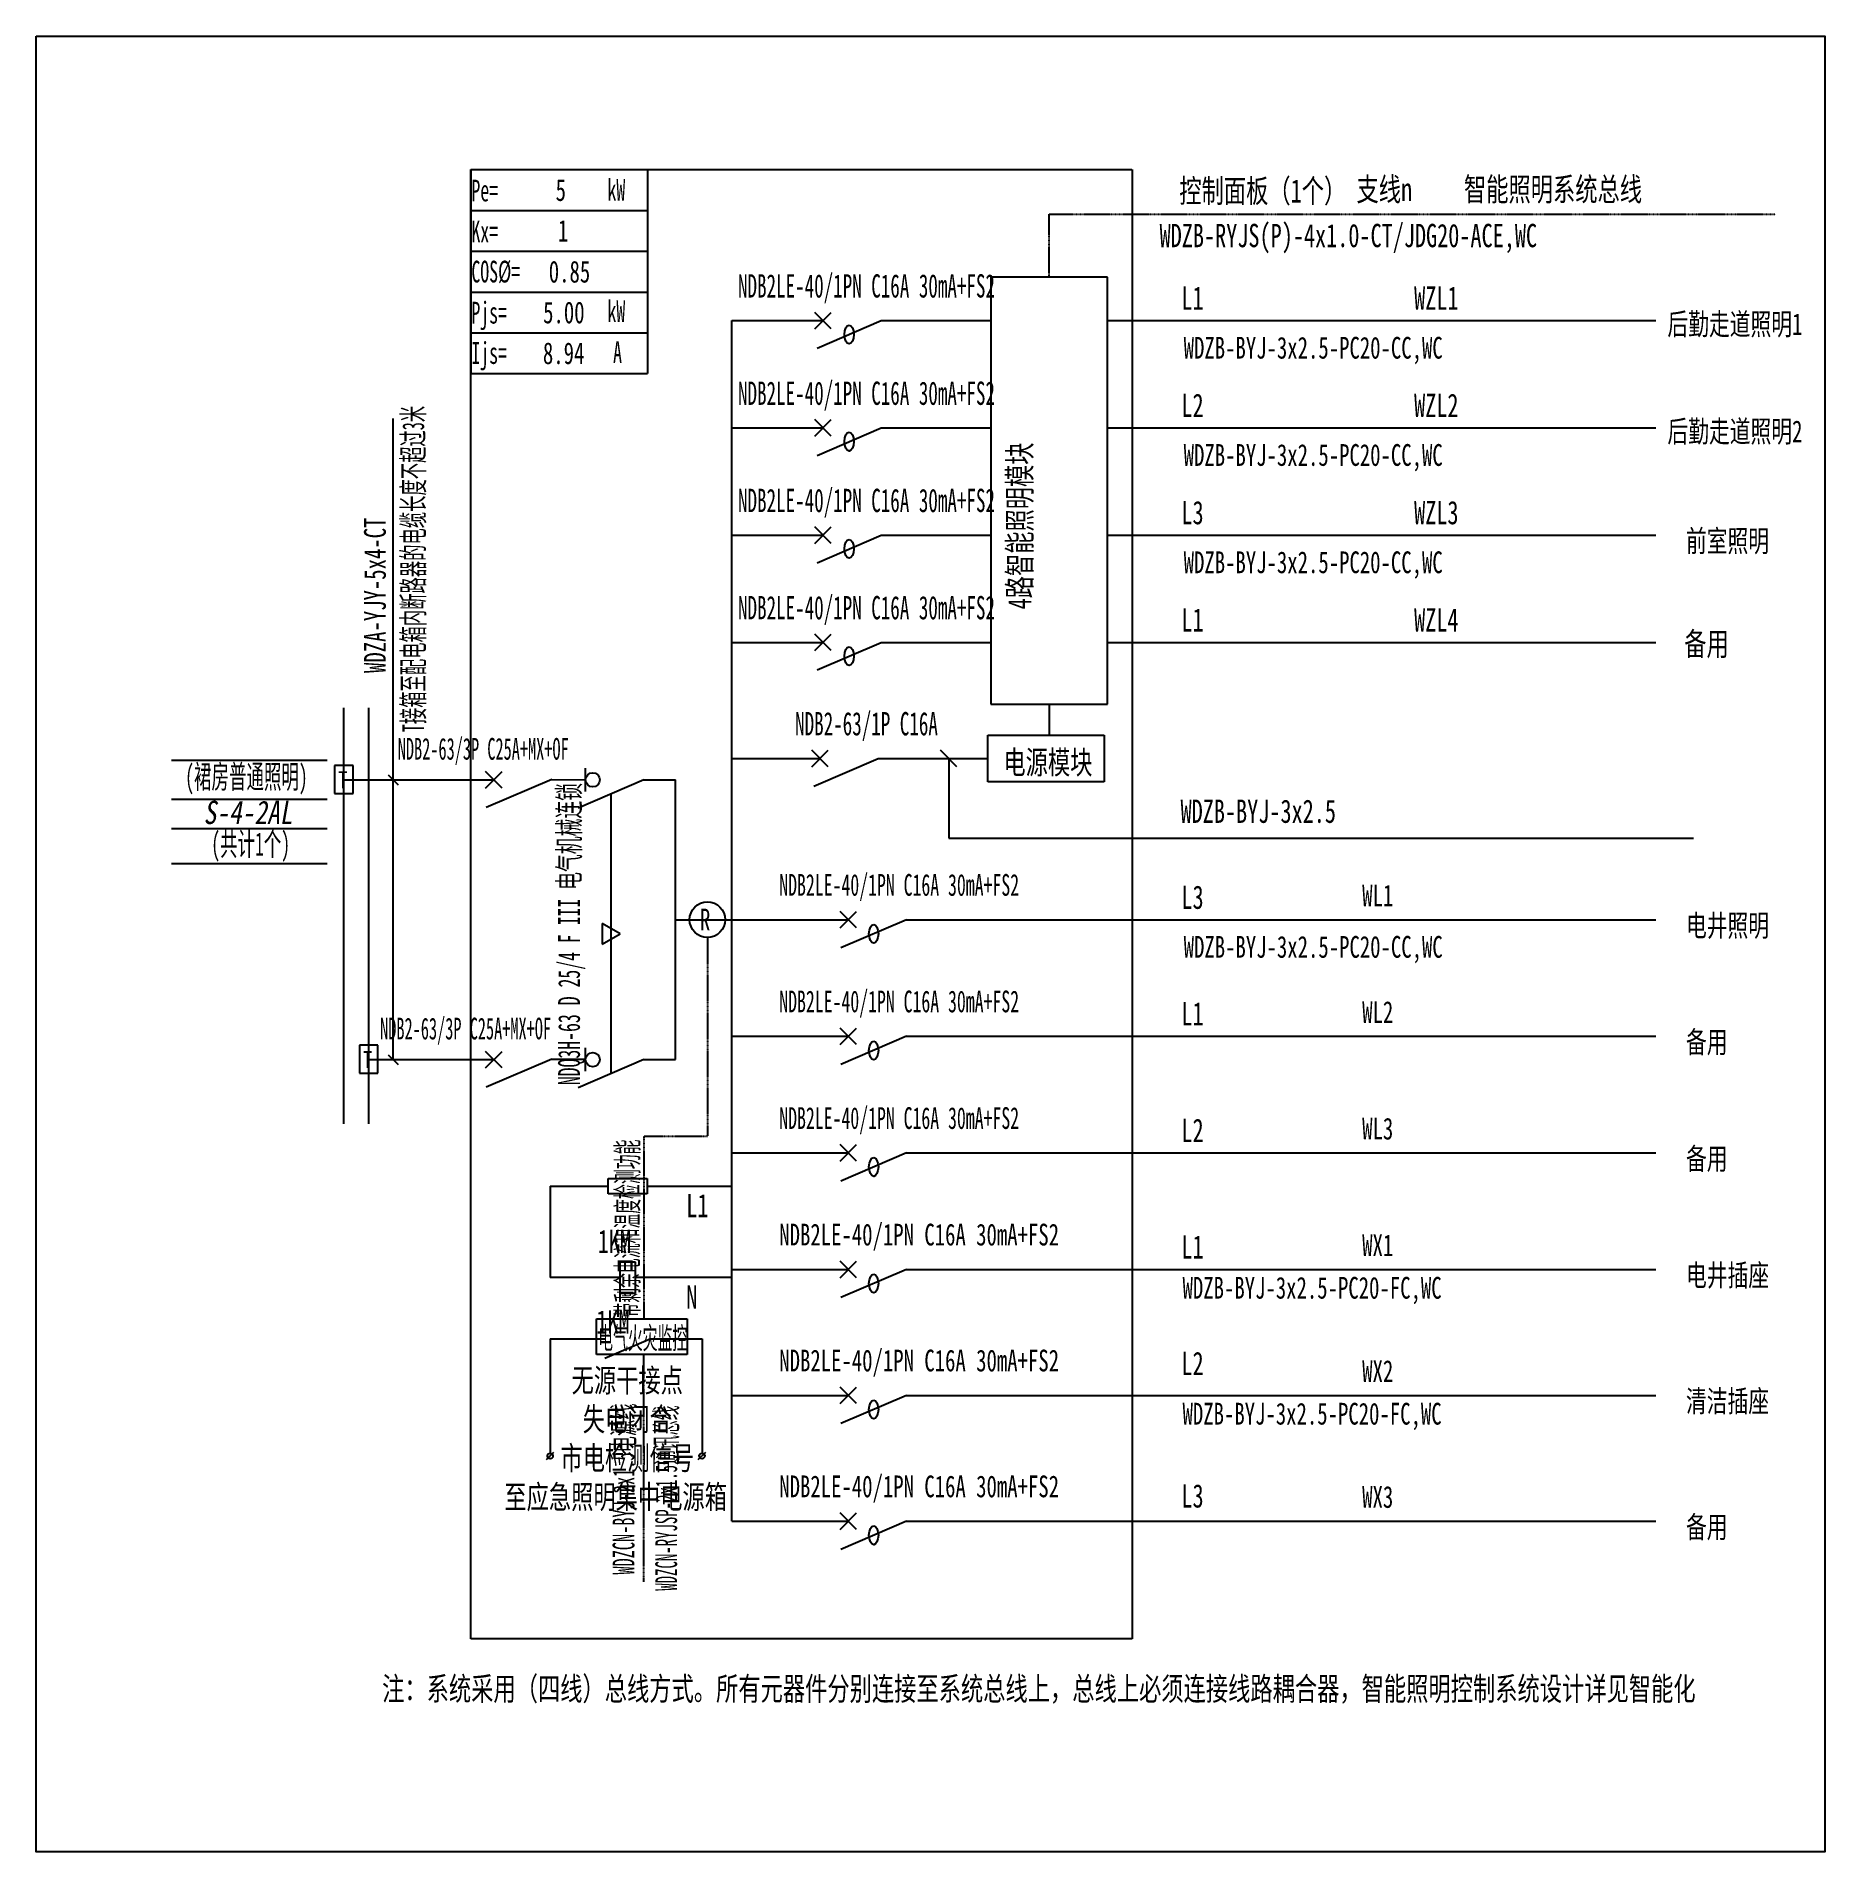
# Model space of a CAD drawing. Extents: x 219396 to 221817, y 310838 to 313296.
import ezdxf
from ezdxf.enums import TextEntityAlignment as Align

# ---------------------------------------------------------------- set-up
doc = ezdxf.new("R2010")
doc.units = 0
doc.header["$MEASUREMENT"] = 0
for name, pattern in [('DASH', [0.35, 0.25, -0.1]), ('DASHDOT', [1, 0.5, -0.25, 0, -0.25]), ('DASHDOT2', [0.5, 0.25, -0.125, 0, -0.125]), ('DASHED', [0.75, 0.5, -0.25])]:
    doc.linetypes.add(name, pattern=pattern)
for name, color, linetype in [('D_E_Eqpm(强电设备)', 100, 'Continuous'), ('D_E_Eqpm（强电设备）', 100, 'Continuous'), ('D_E_Text(强电文字)', 51, 'Continuous'), ('D_E_Text（强电文字）', 51, 'Continuous'), ('D_E_Wire(强电线缆)', 10, 'Continuous'), ('D_E_WireEm（强电应急照明线缆）', 10, 'DASHED'), ('D_E_Wire（强电线缆）', 10, 'Continuous'), ('D_El_Eqpm（弱电设备）', 100, 'Continuous'), ('D_El_Text（弱电文字）', 51, 'Continuous'), ('DQ-漏电火灾', 80, 'Continuous'), ('DQ_Eqpm', 100, 'Continuous'), ('E_E_Eqpm（强电设备）', 100, 'Continuous'), ('E_E_Wire（强电线缆）', 10, 'Continuous'), ('FL04GGFW_E72-配电箱系统图-塔楼部分$0$D_E_Text（强电文字）', 51, 'Continuous'), ('FL09U293_E72-地下室配电箱系统图$0$D_E_Eqpm（强电设备）', 100, 'Continuous'), ('系统图', 220, 'Continuous')]:
    doc.layers.add(name, color=color, linetype=linetype)
doc.styles.add('FL04GGFW_E72-配电箱系统图-塔楼部分$0$电气', font='', dxfattribs={"width": 0.7})
doc.styles.add('电气', font='', dxfattribs={"width": 0.7})
doc.styles.add('电气箱', font='simhei.ttf', dxfattribs={"width": 0.8, "oblique": 10})
doc.styles.get('FL04GGFW_E72-配电箱系统图-塔楼部分$0$电气').set_extended_font_data('SimSun')
doc.styles.get('电气').set_extended_font_data('SimSun')

msp = doc.modelspace()

# ---------------------------------------------------------------- linework, layer by layer
at = {"linetype": 'DASHED'}
for p, q in [((219983.8, 313115, 0), (220879.4, 313115, 0)), ((219983.8, 311125.5, 0), (219983.8, 313115, 0)), ((220879.4, 313115, 0), (220879.4, 311125.5, 0)), ((220879.4, 311125.5, 0), (219983.8, 311125.5, 0))]:
    msp.add_line(p, q, dxfattribs=at)
for p, q in [((219578.9, 312315.6, 0), (219789.4, 312315.6, 0)), ((219578.9, 312262.6, 0), (219789.4, 312262.6, 0)), ((219578.9, 312223, 0), (219789.4, 312223, 0)), ((219578.9, 312175.5, 0), (219789.4, 312175.5, 0))]:
    msp.add_line(p, q)
at = {"layer": 'D_E_Eqpm(强电设备)'}
for p, q in [((220003.9, 312277.6, 0), (220026.2, 312299.9, 0)), ((220026.2, 312277.6, 0), (220003.9, 312299.9, 0)), ((220003.9, 311898.8, 0), (220026.2, 311921.1, 0)), ((220026.2, 311898.8, 0), (220003.9, 311921.1, 0))]:
    msp.add_line(p, q, dxfattribs=at)
at = {"layer": 'D_E_Eqpm（强电设备）'}
for p, q in [((220845.9, 312969.4, 0), (220688, 312969.4, 0)), ((220688, 312969.4, 0), (220688, 312391.2, 0)), ((220845.9, 312391.2, 0), (220845.9, 312969.4, 0)), ((220688, 312391.2, 0), (220845.9, 312391.2, 0)), ((220683.9, 312349.3, 0), (220841.7, 312349.3, 0)), ((220683.9, 312286.2, 0), (220683.9, 312349.3, 0)), ((220841.7, 312349.3, 0), (220841.7, 312286.2, 0)), ((220139.4, 312273, 0), (220139.4, 312304.6, 0)), ((220218.3, 312288.8, 0), (220129.2, 312250.6, 0)), ((220841.7, 312286.2, 0), (220683.9, 312286.2, 0)), ((220186, 312080.3, 0), (220161.6, 312094.3, 0)), ((220161.6, 312094.3, 0), (220161.6, 312066.2, 0)), ((220483.9, 312088.2, 0), (220506.2, 312110.5, 0)), ((220506.2, 312088.2, 0), (220483.9, 312110.5, 0)), ((220573.9, 312099.4, 0), (220484.9, 312061.2, 0)), ((220161.6, 312066.2, 0), (220186, 312080.3, 0)), ((220483.9, 311930.4, 0), (220506.2, 311952.7, 0)), ((220506.2, 311930.4, 0), (220483.9, 311952.7, 0)), ((220139.4, 311894.2, 0), (220139.4, 311925.7, 0)), ((220573.9, 311941.5, 0), (220484.9, 311903.3, 0)), ((220218.3, 311910, 0), (220129.2, 311871.8, 0)), ((220483.9, 311772.5, 0), (220506.2, 311794.9, 0)), ((220506.2, 311772.5, 0), (220483.9, 311794.9, 0)), ((220573.9, 311783.7, 0), (220484.9, 311745.5, 0)), ((220170.1, 311749.2, 0), (220222.7, 311749.2, 0)), ((220170.1, 311728.2, 0), (220170.1, 311749.2, 0)), ((220222.7, 311749.2, 0), (220222.7, 311728.2, 0)), ((220222.7, 311728.2, 0), (220170.1, 311728.2, 0)), ((220206.9, 311635.9, 0), (220185.9, 311635.9, 0)), ((220185.9, 311635.9, 0), (220185.9, 311593.8, 0)), ((220206.9, 311593.8, 0), (220206.9, 311635.9, 0)), ((220483.9, 311614.7, 0), (220506.2, 311637, 0)), ((220506.2, 311614.7, 0), (220483.9, 311637, 0)), ((220573.9, 311625.9, 0), (220484.9, 311587.7, 0)), ((220185.9, 311593.8, 0), (220206.9, 311593.8, 0)), ((220227.5, 311532, 0), (220165.3, 311505.3, 0)), ((220483.9, 311444.3, 0), (220506.2, 311466.6, 0)), ((220506.2, 311444.3, 0), (220483.9, 311466.6, 0)), ((220573.9, 311455.4, 0), (220484.9, 311417.2, 0)), ((220086.4, 311368.3, 0), (220096.4, 311378.3, 0)), ((220292, 311368.3, 0), (220302.1, 311378.3, 0)), ((220483.9, 311273.8, 0), (220506.2, 311296.1, 0)), ((220506.2, 311273.8, 0), (220483.9, 311296.1, 0)), ((220573.9, 311285, 0), (220484.9, 311246.8, 0))]:
    msp.add_line(p, q, dxfattribs=at)
at = {"layer": 'D_E_Eqpm（强电设备）', "linetype": 'DASH'}
msp.add_line((220173.8, 311890.9, 0), (220173.8, 312269.7, 0), dxfattribs=at)
at = {"layer": 'D_E_Eqpm（强电设备）'}
for centre, radius in [((220149, 312288.8, 0), 9.6), ((220149, 311910, 0), 9.6), ((220091.4, 311373.3, 0), 3.78), ((220297, 311373.3, 0), 3.78)]:
    msp.add_circle(centre, radius, dxfattribs=at)
for centre in [(220496.2, 312891.9, 0), (220496.2, 312746.7, 0), (220496.2, 312601.4, 0), (220496.2, 312456.2, 0), (220529.4, 312080.3, 0), (220529.4, 311922.4, 0), (220529.4, 311764.6, 0), (220529.4, 311606.8, 0), (220529.4, 311436.3, 0), (220529.4, 311265.9, 0)]:
    msp.add_ellipse(centre, major_axis=(0, 12.7), ratio=0.500475, dxfattribs=at)
at = {"layer": 'D_E_Text(强电文字)', "color": 51}
for p, q in [((219878.8, 311910, 0), (219878.8, 312778.2, 0)), ((219872.3, 312295.4, 0), (219885.4, 312282.2, 0)), ((219872.3, 311916.5, 0), (219885.4, 311903.4, 0))]:
    msp.add_line(p, q, dxfattribs=at)
at = {"layer": 'D_E_Text（强电文字）'}
for p, q in [((219983.8, 313115, 0), (220223.2, 313115, 0)), ((219983.8, 313115, 0), (219983.8, 312838.8, 0)), ((220223.2, 313115, 0), (220223.2, 312838.8, 0)), ((219983.8, 313059.7, 0), (220223.2, 313059.7, 0)), ((219983.8, 313004.5, 0), (220223.2, 313004.5, 0)), ((219983.8, 312949.2, 0), (220223.2, 312949.2, 0)), ((219983.8, 312894, 0), (220223.2, 312894, 0)), ((219983.8, 312838.8, 0), (220223.2, 312838.8, 0))]:
    msp.add_line(p, q, dxfattribs=at)
at = {"layer": 'D_E_Wire(强电线缆)'}
for p, q in [((220337.2, 311285, 0), (220337.2, 312910.6, 0)), ((219812, 311823.1, 0), (219812, 312386.2, 0)), ((219812, 312288.8, 0), (220015, 312288.8, 0))]:
    msp.add_line(p, q, dxfattribs=at)
at = {"layer": 'D_E_Wire(强电线缆)', "color": 10}
for p, q in [((220337.2, 312910.6, 0), (220460.8, 312910.6, 0)), ((220539.7, 312910.6, 0), (220688, 312910.6, 0)), ((220845.9, 312910.6, 0), (221588.3, 312910.6, 0)), ((220337.2, 312765.3, 0), (220460.8, 312765.3, 0)), ((220539.7, 312765.3, 0), (220688, 312765.3, 0)), ((220845.9, 312765.3, 0), (221588.3, 312765.3, 0)), ((220337.2, 312620.1, 0), (220460.8, 312620.1, 0)), ((220539.7, 312620.1, 0), (220688, 312620.1, 0)), ((220845.9, 312620.1, 0), (221588.3, 312620.1, 0)), ((220337.2, 312474.8, 0), (220460.8, 312474.8, 0)), ((220539.7, 312474.8, 0), (220688, 312474.8, 0)), ((220845.9, 312474.8, 0), (221588.3, 312474.8, 0)), ((220337.2, 312317.8, 0), (220456.7, 312317.8, 0)), ((220535.6, 312317.8, 0), (220683.9, 312317.8, 0))]:
    msp.add_line(p, q, dxfattribs=at)
at = {"layer": 'D_E_Wire(强电线缆)', "linetype": 'DASH'}
for p, q in [((219845.7, 311823.1, 0), (219845.7, 312386.2, 0)), ((219845.7, 311910, 0), (220015, 311910, 0))]:
    msp.add_line(p, q, dxfattribs=at)
at = {"layer": 'D_E_WireEm（强电应急照明线缆）'}
msp.add_line((220139.4, 311910, 0), (220092.3, 311910, 0), dxfattribs=at)
at = {"layer": 'D_E_Wire（强电线缆）', "linetype": 'DASHDOT2'}
for p, q in [((220767, 313054.5, 0), (221750.5, 313054.5, 0)), ((220767, 312969.4, 0), (220767, 313054.5, 0))]:
    msp.add_line(p, q, dxfattribs=at)
at = {"layer": 'D_E_Wire（强电线缆）'}
for p, q in [((220093.7, 312289.4, 0), (220139.4, 312288.8, 0)), ((220218.3, 312288.8, 0), (220260.9, 312288.8, 0)), ((220260.9, 311910, 0), (220260.9, 312288.8, 0)), ((220260.9, 312099.4, 0), (220337.2, 312099.4, 0)), ((220337.2, 312099.4, 0), (220495, 312099.4, 0)), ((220573.9, 312099.4, 0), (221588.3, 312099.4, 0)), ((220337.2, 311941.5, 0), (220495, 311941.5, 0)), ((220573.9, 311941.5, 0), (221588.3, 311941.5, 0)), ((220218.3, 311910, 0), (220260.9, 311910, 0)), ((220337.2, 311783.7, 0), (220495, 311783.7, 0)), ((220573.9, 311783.7, 0), (221588.3, 311783.7, 0)), ((220337.2, 311625.9, 0), (220495, 311625.9, 0)), ((220573.9, 311625.9, 0), (221588.3, 311625.9, 0)), ((220337.2, 311455.4, 0), (220495, 311455.4, 0)), ((220573.9, 311455.4, 0), (221588.3, 311455.4, 0)), ((220337.2, 311285, 0), (220495, 311285, 0)), ((220573.9, 311285, 0), (221588.3, 311285, 0))]:
    msp.add_line(p, q, dxfattribs=at)
at = {"layer": 'D_E_Wire（强电线缆）', "ltscale": 3.5}
for p, q in [((220091.4, 311738.7, 0), (220170.1, 311738.7, 0)), ((220091.4, 311738.7, 0), (220091.4, 311614.9, 0)), ((220222.7, 311738.7, 0), (220337.2, 311738.7, 0)), ((220185.9, 311614.9, 0), (220091.4, 311614.9, 0)), ((220337.2, 311614.9, 0), (220206.9, 311614.9, 0)), ((220091.4, 311532, 0), (220165.3, 311532, 0)), ((220091.4, 311532, 0), (220091.4, 311377.1, 0)), ((220227.5, 311532, 0), (220297, 311532, 0)), ((220297, 311532, 0), (220297, 311377.1, 0))]:
    msp.add_line(p, q, dxfattribs=at)
at = {"layer": 'D_El_Eqpm（弱电设备）', "color": 3}
for p, q in [((220154.1, 311558.8, 0), (220276.9, 311558.8, 0)), ((220154.1, 311510.6, 0), (220154.1, 311558.8, 0)), ((220276.9, 311558.8, 0), (220276.9, 311510.6, 0)), ((220276.9, 311510.6, 0), (220154.1, 311510.6, 0)), ((220276.9, 311510.6, 0), (220154.1, 311510.6, 0))]:
    msp.add_line(p, q, dxfattribs=at)
at = {"layer": 'DQ-漏电火灾', "linetype": 'DASHDOT', "ltscale": 0.5}
for p, q in [((220304.3, 312075.3, 0), (220304.3, 311806.4, 0)), ((220218.2, 311806.4, 0), (220218.2, 311558.8, 0)), ((220218.2, 311806.4, 0), (220304.3, 311806.4, 0)), ((220218.2, 311203.1, 0), (220218.2, 311510.6, 0))]:
    msp.add_line(p, q, dxfattribs=at)
at = {"layer": 'DQ-漏电火灾', "color": 3}
msp.add_circle((220304.3, 312099.4, 0), 24.1, dxfattribs=at)
at = {"layer": 'DQ_Eqpm'}
for p, q in [((219824.7, 312308.1, 0), (219799.4, 312308.1, 0)), ((219799.4, 312308.1, 0), (219799.4, 312270.2, 0)), ((219824.7, 312270.2, 0), (219824.7, 312308.1, 0)), ((219799.4, 312270.2, 0), (219824.7, 312270.2, 0)), ((219858.3, 311929.3, 0), (219833.1, 311929.3, 0)), ((219833.1, 311929.3, 0), (219833.1, 311891.4, 0)), ((219858.3, 311891.4, 0), (219858.3, 311929.3, 0)), ((219833.1, 311891.4, 0), (219858.3, 311891.4, 0))]:
    msp.add_line(p, q, dxfattribs=at)
at = {"layer": 'E_E_Eqpm（强电设备）', "color": 100}
for p, q in [((220449.6, 312899.4, 0), (220472, 312921.7, 0)), ((220472, 312899.4, 0), (220449.6, 312921.7, 0)), ((220452.7, 312873.2, 0), (220539.7, 312910.6, 0)), ((220449.6, 312754.1, 0), (220472, 312776.5, 0)), ((220472, 312754.1, 0), (220449.6, 312776.5, 0)), ((220452.7, 312728, 0), (220539.7, 312765.3, 0)), ((220449.6, 312608.9, 0), (220472, 312631.2, 0)), ((220472, 312608.9, 0), (220449.6, 312631.2, 0)), ((220452.7, 312582.8, 0), (220539.7, 312620.1, 0)), ((220449.6, 312463.7, 0), (220472, 312486, 0)), ((220472, 312463.7, 0), (220449.6, 312486, 0)), ((220452.7, 312437.5, 0), (220539.7, 312474.8, 0)), ((220445.5, 312306.6, 0), (220467.8, 312328.9, 0)), ((220467.8, 312306.6, 0), (220445.5, 312328.9, 0)), ((220448.5, 312280.4, 0), (220535.6, 312317.8, 0))]:
    msp.add_line(p, q, dxfattribs=at)
at = {"layer": 'E_E_Wire（强电线缆）'}
msp.add_line((220767, 312391.2, 0), (220767, 312349.3, 0), dxfattribs=at)
at = {"layer": 'FL04GGFW_E72-配电箱系统图-塔楼部分$0$D_E_Text（强电文字）'}
for p, q in [((220642.2, 312306.6, 0), (220619.9, 312328.9, 0)), ((220631, 312317.8, 0), (220631, 312209.6, 0)), ((220631, 312209.6, 0), (221639.5, 312209.6, 0))]:
    msp.add_line(p, q, dxfattribs=at)
at = {"layer": 'FL09U293_E72-地下室配电箱系统图$0$D_E_Eqpm（强电设备）'}
for p, q in [((220093.7, 312289.4, 0), (220004.8, 312251.3, 0)), ((220093.7, 311910.5, 0), (220004.8, 311872.5, 0))]:
    msp.add_line(p, q, dxfattribs=at)
at = {"layer": '系统图', "ltscale": 9973.992009}
msp.add_lwpolyline([(219395.7, 313295.5), (221817, 313295.5), (221817, 310837.5), (219395.7, 310837.5)], close=True, dxfattribs=at)

# ---------------------------------------------------------------- texts
at = {"layer": 'D_E_Text(强电文字)', "style": 'FL04GGFW_E72-配电箱系统图-塔楼部分$0$电气', "width": 0.6}
for s, p in [('NDB2LE-40/1PN C16A 30mA+FS2', (220519.7, 312941.8, 0)), ('NDB2LE-40/1PN C16A 30mA+FS2', (220519.7, 312796.5, 0)), ('NDB2LE-40/1PN C16A 30mA+FS2', (220519.7, 312651.3, 0)), ('NDB2LE-40/1PN C16A 30mA+FS2', (220519.7, 312506.1, 0)), ('NDB2-63/1P C16A', (220519.7, 312349, 0))]:
    msp.add_text(s, height=31.568, dxfattribs=at).set_placement(p, align=Align.CENTER)
at = {"layer": 'D_E_Text(强电文字)', "color": 51, "style": 'FL04GGFW_E72-配电箱系统图-塔楼部分$0$电气', "width": 0.7}
for s, p in [('L1', (220946.1, 312925.3, 0)), ('L2', (220946.1, 312780.1, 0)), ('L3', (220946.1, 312634.8, 0)), ('L1', (220946.1, 312489.6, 0)), ('L3', (220946.1, 312114.1, 0)), ('L1', (220946.1, 311956.3, 0)), ('L2', (220946.1, 311798.4, 0)), ('L1', (220946.1, 311640.6, 0)), ('L2', (220946.1, 311482.8, 0)), ('L3', (220946.1, 311303.5, 0))]:
    msp.add_text(s, height=31.57, dxfattribs=at).set_placement(p)
at = {"layer": 'D_E_Text(强电文字)', "style": 'FL04GGFW_E72-配电箱系统图-塔楼部分$0$电气', "width": 0.7}
for s, height, p in [('WZL1', 31.57, (221261.1, 312925.3, 0)), ('WDZB-BYJ-3x2.5-PC20-CC,WC', 29.463, (220949.1, 312859.1, 0)), ('WZL2', 31.57, (221261.1, 312780.1, 0)), ('WDZB-BYJ-3x2.5-PC20-CC,WC', 29.463, (220949.1, 312713.9, 0)), ('WZL3', 31.57, (221261.1, 312634.8, 0)), ('WDZB-BYJ-3x2.5-PC20-CC,WC', 29.463, (220949.1, 312568.6, 0)), ('WZL4', 31.57, (221261.1, 312489.6, 0)), ('WDZB-BYJ-3x2.5', 31.568, (220944.9, 312230.5, 0)), ('WDZB-BYJ-3x2.5-PC20-CC,WC', 29.463, (220949.1, 312047.9, 0)), ('注：系统采用（四线）总线方式。所有元器件分别连接至系统总线上，总线上必须连接线路耦合器，智能照明控制系统设计详见智能化', 31.568, (219863.9, 311042.4, 0))]:
    msp.add_text(s, height=height, dxfattribs=at).set_placement(p)
at = {"layer": 'D_E_Text(强电文字)', "color": 51, "style": '电气'}
for s, width, p in [('T接箱至配电箱内断路器的电缆长度不超过3米', 0.55, (219920.7, 312353.2, 0)), ('WDZA-YJY-5x4-CT', 0.7, (219868.9, 312433.4, 0))]:
    msp.add_text(s, height=29.463, rotation=90, dxfattribs=dict(at, width=width)).set_placement(p)
at = {"layer": 'D_E_Text(强电文字)', "color": 51, "style": '电气', "width": 0.7}
msp.add_text('备用', height=31.57, dxfattribs=at).set_placement((221657, 312457, 0), align=Align.CENTER)
at = {"layer": 'D_E_Text（强电文字）', "linetype": 'Continuous', "style": '电气', "width": 0.6}
for s, height, p in [('Pe=', 29.46, (219984.8, 313072, 0)), ('kW', 29.46, (220169, 313073, 0)), ('Kx=', 29.46, (219984.8, 313016.6, 0)), ('COS%%C=', 29.46, (219984.8, 312962.2, 0)), ('Pjs=', 29.46, (219984.8, 312906.6, 0)), ('kW', 29.46, (220169, 312908.5, 0)), ('Ijs=', 29.46, (219984.8, 312852, 0)), ('A', 29.5, (220176.6, 312853.2, 0))]:
    msp.add_text(s, height=height, dxfattribs=at).set_placement(p)
at = {"layer": 'D_E_Text（强电文字）', "style": '电气'}
for s, height, width, p in [('5', 29.5, 0.7, (220098.8, 313072.6, 0)), ('1', 29.5, 0.7, (220101.8, 313017.4, 0)), (' 0.85', 29.46, 0.7, (220075.5, 312962.1, 0)), ('后勤走道照明1', 29.46, 0.7, (221604.1, 312891.1, 0)), ('后勤走道照明2', 29.46, 0.7, (221604.1, 312745.9, 0)), ('前室照明', 29.46, 0.7, (221629.2, 312597.5, 0)), ('电源模块', 31.57, 0.7, (220705, 312296.7, 0)), ('NDB2LE-40/1PN C16A 30mA+FS2', 29.463, 0.6, (220401.6, 312131.8, 0)), ('WL1', 29.46, 0.7, (221190.8, 312117.5, 0)), ('电井照明', 29.46, 0.7, (221629.2, 312076.8, 0)), ('NDB2LE-40/1PN C16A 30mA+FS2', 29.463, 0.6, (220401.6, 311974, 0)), ('WL2', 29.46, 0.7, (221190.8, 311959.6, 0)), ('备用', 29.46, 0.7, (221629.2, 311919, 0)), ('NDB2LE-40/1PN C16A 30mA+FS2', 29.463, 0.6, (220401.6, 311816.1, 0)), ('WL3', 29.46, 0.7, (221190.8, 311801.8, 0)), ('备用', 29.46, 0.7, (221629.2, 311761.1, 0)), ('NDB2LE-40/1PN C16A 30mA+FS2', 29.463, 0.7, (220401.6, 311658.3, 0)), ('WX1', 29.46, 0.7, (221190.8, 311643.9, 0)), ('电井插座', 29.46, 0.7, (221629.2, 311603.3, 0)), ('WDZB-BYJ-3x2.5-PC20-FC,WC', 29.463, 0.7, (220947.6, 311586.3, 0)), ('NDB2LE-40/1PN C16A 30mA+FS2', 29.463, 0.7, (220401.6, 311487.8, 0)), ('WX2', 29.46, 0.7, (221190.8, 311473.5, 0)), ('清洁插座', 29.46, 0.7, (221629.2, 311432.8, 0)), ('WDZB-BYJ-3x2.5-PC20-FC,WC', 29.463, 0.7, (220947.6, 311415.8, 0)), ('NDB2LE-40/1PN C16A 30mA+FS2', 29.463, 0.7, (220401.6, 311317.4, 0)), ('WX3', 29.46, 0.7, (221190.8, 311303.1, 0)), ('备用', 29.46, 0.7, (221629.2, 311262.4, 0))]:
    msp.add_text(s, height=height, dxfattribs=dict(at, width=width)).set_placement(p)
at = {"layer": 'D_E_Text（强电文字）', "color": 200, "style": '电气', "width": 0.7}
for s, p in [('5.00', (220081.9, 312906.9, 0)), ('8.94', (220081.6, 312851.7, 0))]:
    msp.add_text(s, height=29.46, dxfattribs=at).set_placement(p)
at = {"layer": 'D_E_Text（强电文字）', "style": '电气'}
for s, height, width, p in [('NDB2-63/3P C25A+MX+OF', 29.463, 0.55, (220000.8, 312328.4, 0)), ('(裙房普通照明)', 31.57, 0.55, (219680.2, 312291.2, 0)), ('(共计1个)', 31.57, 0.55, (219685.9, 312200.1, 0)), ('NDB2-63/3P C25A+MX+OF', 29.463, 0.55, (219976.9, 311949.6, 0)), ('电气火灾监控', 29.46, 0.5, (220216.7, 311533.6, 0))]:
    msp.add_text(s, height=height, dxfattribs=dict(at, width=width)).set_placement(p, align=Align.MIDDLE)
at = {"layer": 'D_E_Text（强电文字）', "style": '电气', "width": 0.6}
msp.add_text('NDQ3H-63 D 25/4 F III 电气机械连锁', height=29.463, rotation=90, dxfattribs=at).set_placement((220118.4, 312079.9, 0), align=Align.MIDDLE)
at = {"layer": 'D_E_Text（强电文字）', "style": '电气箱', "oblique": 10, "width": 0.8}
msp.add_text('S-4-2AL', height=31.57, dxfattribs=at).set_placement((219682.2, 312244.7, 0), align=Align.MIDDLE)
at = {"layer": 'D_E_Text（强电文字）', "color": 51, "style": '电气', "width": 0.7}
for s, height, p in [('L1', 31.57, (220275.7, 311696.6, 0)), ('1KM', 31.57, (220155.8, 311648, 0)), ('N', 31.6, (220275.7, 311572.8, 0)), ('1KM', 31.57, (220153.9, 311539, 0))]:
    msp.add_text(s, height=height, dxfattribs=at).set_placement(p)
for s, p in [('无源干接点', (220195.8, 311475.7, 0)), ('失电闭合', (220195.8, 311423.1, 0)), ('市电检测信号', (220195.8, 311370.5, 0)), ('至应急照明集中电源箱', (220180.1, 311317.9, 0))]:
    msp.add_text(s, height=31.57, dxfattribs=at).set_placement(p, align=Align.MIDDLE_CENTER)
at = {"layer": 'D_El_Text（弱电文字）', "color": 1, "style": '电气', "width": 0.5}
msp.add_text('带剩余电流和温度检测功能', height=29.463, rotation=90, dxfattribs=at).set_placement((220210.7, 311560.6, 0))
at = {"layer": 'D_El_Text（弱电文字）', "style": '电气'}
for s, width, p in [('WDZCN-BYJ-2x1.5电源线', 0.55, (220205.5, 311212.7, 0)), ('WDZCN-RYJSP-2x1.5通讯总线', 0.5, (220263.3, 311190.8, 0))]:
    msp.add_text(s, height=29.463, rotation=90, dxfattribs=dict(at, width=width)).set_placement(p)
at = {"layer": 'DQ-漏电火灾', "color": 50, "style": '电气', "width": 0.7}
msp.add_text('R', height=29.5, dxfattribs=at).set_placement((220294.2, 312084.9, 0))
at = {"layer": 'DQ_Eqpm', "color": 51, "style": '电气', "width": 0.8}
for p in [(219804.3, 312277.3, 0), (219838, 311898.5, 0)]:
    msp.add_text('T', height=23.1, dxfattribs=at).set_placement(p)
at = {"layer": 'FL04GGFW_E72-配电箱系统图-塔楼部分$0$D_E_Text（强电文字）', "style": 'FL04GGFW_E72-配电箱系统图-塔楼部分$0$电气', "width": 0.7}
for s, height, p in [('控制面板（1个）', 31.57, (220943.2, 313070.4, 0)), ('支线n', 31.57, (221183.1, 313072.6, 0)), ('智能照明系统总线', 31.57, (221328.6, 313072.6, 0)), ('WDZB-RYJS(P)-4x1.0-CT/JDG20-ACE,WC', 31.568, (220916.5, 313010, 0))]:
    msp.add_text(s, height=height, dxfattribs=at).set_placement(p)
msp.add_text('4路智能照明模块', height=31.57, rotation=90, dxfattribs=at).set_placement((220742.8, 312519.5, 0))

doc.saveas('drawing.dxf')
